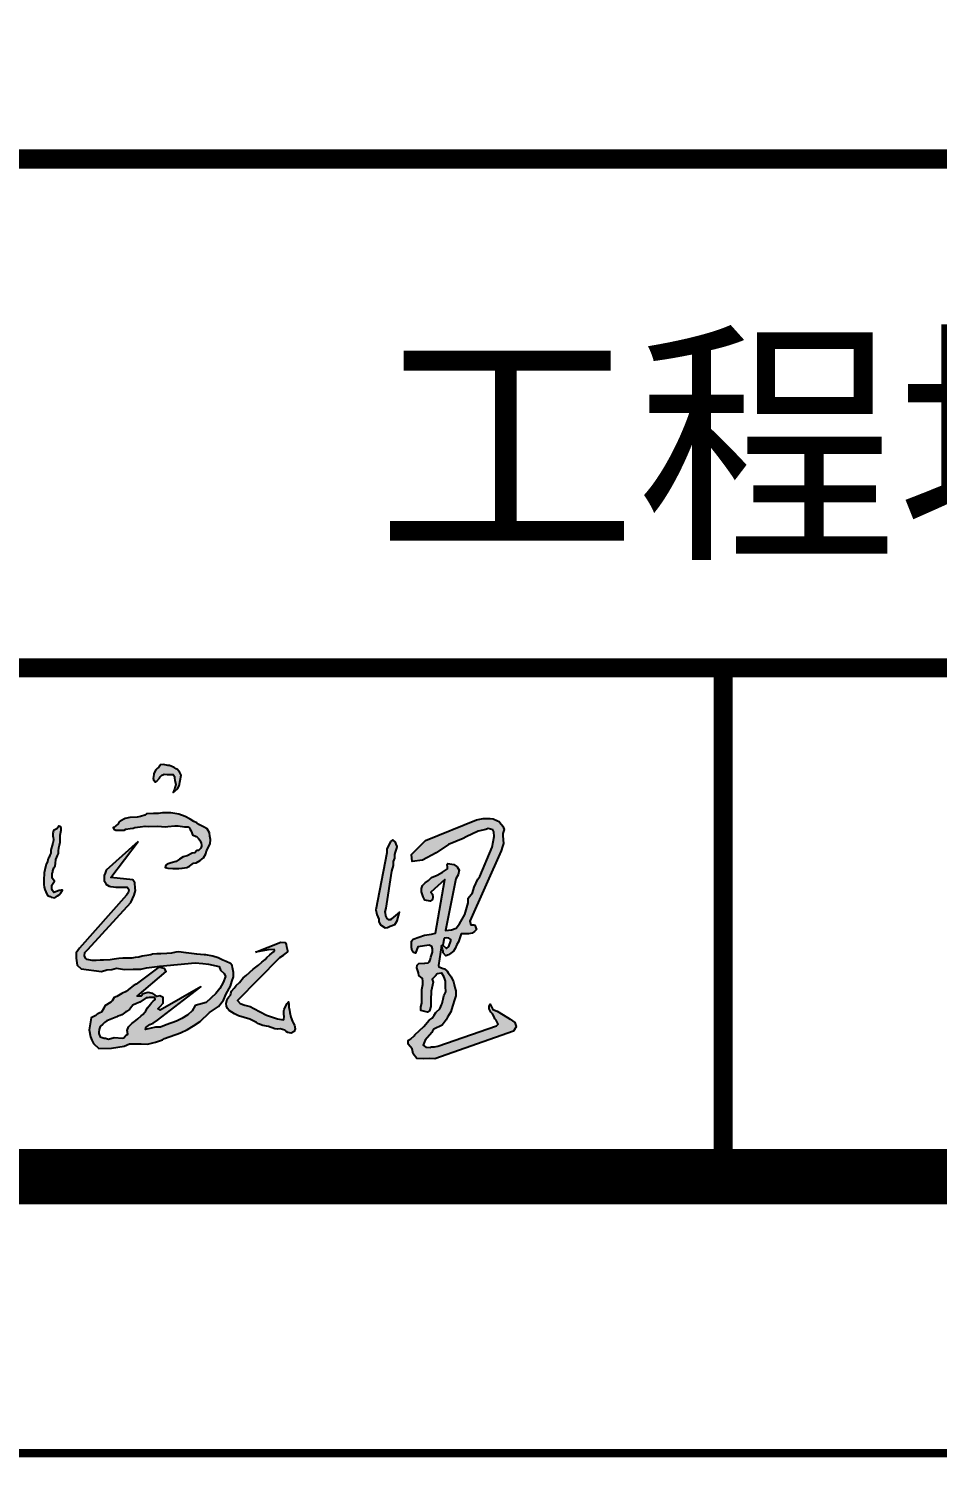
# Model space of a CAD drawing. Header units: millimetres. Extents: x -255 to 9196, y 129 to 426.
# Drawn here: x 9040.05 to 9056.47, y 129.26 to 155.08 of the extents above; entities that cross this region are included whole.
import ezdxf
from ezdxf.enums import TextEntityAlignment as Align

# ---------------------------------------------------------------- set-up
doc = ezdxf.new("R2010")
doc.units = ezdxf.units.MM
doc.layers.add('不打印', color=7, linetype='Continuous', plot=False)
doc.layers.add('地质-图框', color=7, linetype='Continuous')
doc.styles.get("Standard").update_dxf_attribs({"font": 'simfang_0.ttf', "height": 2.5})

msp = doc.modelspace()

# ---------------------------------------------------------------- hatches: boundary and pattern name
h = msp.add_hatch(color=256)
h.paths.add_polyline_path([(9042.74, 141.695), (9042.72, 141.71), (9042.682, 141.73), (9042.638, 141.751), (9042.597, 141.768), (9042.568, 141.768), (9042.489, 141.783), (9042.43, 141.78), (9042.419, 141.757), (9042.404, 141.736), (9042.375, 141.716), (9042.349, 141.687), (9042.325, 141.649), (9042.312, 141.62), (9042.316, 141.605), (9042.302, 141.535), (9042.31, 141.514), (9042.31, 141.505), (9042.319, 141.494), (9042.343, 141.464), (9042.359, 141.48), (9042.418, 141.541), (9042.428, 141.562), (9042.456, 141.59), (9042.477, 141.6), (9042.5, 141.609), (9042.557, 141.606), (9042.61, 141.606), (9042.665, 141.606), (9042.69, 141.568), (9042.69, 141.539), (9042.696, 141.503), (9042.711, 141.425), (9042.696, 141.366), (9042.686, 141.343), (9042.662, 141.278), (9042.744, 141.348), (9042.771, 141.4), (9042.808, 141.59), (9042.784, 141.643), (9042.761, 141.672)])
h.paths.add_polyline_path([(9042.969, 140.797), (9042.879, 140.848), (9042.764, 140.887), (9042.623, 140.912), (9042.551, 140.912), (9042.469, 140.91), (9042.4, 140.902), (9042.305, 140.899), (9042.184, 140.897), (9042.151, 140.871), (9042.074, 140.848), (9042.015, 140.833), (9041.879, 140.83), (9041.797, 140.812), (9041.707, 140.761), (9041.688, 140.747), (9041.67, 140.711), (9041.63, 140.675), (9041.601, 140.655), (9041.581, 140.646), (9041.589, 140.615), (9041.625, 140.602), (9041.779, 140.599), (9041.81, 140.62), (9041.884, 140.628), (9041.938, 140.635), (9041.971, 140.646), (9042.069, 140.658), (9042.158, 140.671), (9042.22, 140.666), (9042.377, 140.671), (9042.523, 140.661), (9042.569, 140.666), (9042.692, 140.677), (9042.756, 140.677), (9042.867, 140.658), (9042.938, 140.658), (9042.954, 140.646), (9042.967, 140.623), (9042.982, 140.592), (9043, 140.551), (9043.01, 140.515), (9043.078, 140.486), (9043.097, 140.474), (9043.123, 140.451), (9043.144, 140.42), (9043.167, 140.366), (9043.174, 140.33), (9043.174, 140.31), (9043.162, 140.274), (9043.12, 140.23), (9043.092, 140.23), (9043.054, 140.189), (9043.008, 140.184), (9042.915, 140.138), (9042.843, 140.115), (9042.777, 140.076), (9042.72, 140.033), (9042.628, 140.01), (9042.556, 139.983), (9042.532, 139.964), (9042.518, 139.923), (9042.566, 139.915), (9042.659, 139.905), (9042.764, 139.905), (9042.823, 139.915), (9042.908, 139.925), (9042.956, 139.948), (9043.033, 140), (9043.077, 140.007), (9043.149, 140.053), (9043.213, 140.1), (9043.251, 140.169), (9043.267, 140.225), (9043.333, 140.351), (9043.336, 140.428), (9043.328, 140.489), (9043.318, 140.548), (9043.277, 140.625), (9043.21, 140.658), (9043.174, 140.676), (9043.126, 140.699), (9043.09, 140.73), (9043.038, 140.758)])
h.paths.add_polyline_path([(9040.593, 140.22), (9040.595, 140.281), (9040.609, 140.326), (9040.62, 140.384), (9040.623, 140.433), (9040.623, 140.481), (9040.623, 140.511), (9040.634, 140.569), (9040.64, 140.597), (9040.637, 140.641), (9040.629, 140.66), (9040.617, 140.663), (9040.598, 140.669), (9040.59, 140.669), (9040.584, 140.652), (9040.558, 140.62), (9040.501, 140.591), (9040.493, 140.566), (9040.49, 140.547), (9040.49, 140.519), (9040.49, 140.494), (9040.493, 140.469), (9040.498, 140.428), (9040.493, 140.386), (9040.49, 140.367), (9040.476, 140.32), (9040.457, 140.259), (9040.451, 140.231), (9040.451, 140.196), (9040.451, 140.184), (9040.437, 140.146), (9040.421, 140.11), (9040.413, 140.096), (9040.396, 140.071), (9040.393, 140.024), (9040.371, 139.982), (9040.363, 139.96), (9040.343, 139.883), (9040.335, 139.827), (9040.332, 139.791), (9040.329, 139.733), (9040.329, 139.65), (9040.329, 139.62), (9040.332, 139.567), (9040.343, 139.529), (9040.36, 139.487), (9040.39, 139.421), (9040.44, 139.399), (9040.46, 139.387), (9040.523, 139.374), (9040.576, 139.412), (9040.601, 139.432), (9040.631, 139.465), (9040.664, 139.514), (9040.637, 139.515), (9040.601, 139.506), (9040.504, 139.473), (9040.482, 139.509), (9040.473, 139.54), (9040.471, 139.573), (9040.473, 139.606), (9040.518, 139.678), (9040.479, 139.731), (9040.479, 139.756), (9040.479, 139.816), (9040.479, 139.83), (9040.487, 139.844), (9040.49, 139.866), (9040.509, 139.919), (9040.529, 139.955), (9040.54, 139.999), (9040.545, 140.068), (9040.559, 140.112), (9040.573, 140.14), (9040.59, 140.176)])
h.paths.add_polyline_path([(9042.032, 140.392), (9041.451, 139.874), (9041.434, 139.82), (9041.419, 139.78), (9041.414, 139.734), (9041.419, 139.683), (9041.439, 139.652), (9041.448, 139.626), (9041.476, 139.603), (9041.505, 139.589), (9041.528, 139.583), (9041.585, 139.578), (9041.63, 139.569), (9041.65, 139.569), (9041.707, 139.569), (9041.773, 139.572), (9041.818, 139.572), (9041.83, 139.572), (9041.855, 139.538), (9041.861, 139.515), (9041.847, 139.467), (9041.821, 139.427), (9040.969, 138.467), (9040.911, 138.382), (9040.911, 138.288), (9040.929, 138.157), (9040.998, 138.093), (9041.369, 138.045), (9041.464, 138.075), (9041.555, 138.081), (9041.638, 138.106), (9041.784, 138.081), (9041.943, 138.087), (9042.077, 138.087), (9042.181, 138.112), (9042.42, 138.142), (9043.062, 138.2), (9043.202, 138.191), (9043.303, 138.179), (9043.493, 138.138), (9043.517, 138.071), (9043.585, 138.009), (9043.609, 137.954), (9043.566, 137.844), (9043.505, 137.74), (9043.432, 137.648), (9043.259, 137.487), (9043.06, 137.432), (9043.006, 137.336), (9042.928, 137.264), (9042.819, 137.197), (9042.723, 137.149), (9042.536, 137.083), (9042.433, 137.041), (9042.343, 137.041), (9042.24, 137.016), (9042.186, 137.004), (9042.162, 136.998), (9042.168, 137.035), (9042.24, 137.089), (9042.3, 137.113), (9042.379, 137.167), (9043.163, 137.77), (9042.427, 137.348), (9042.385, 137.372), (9042.427, 137.414), (9042.481, 137.475), (9042.481, 137.553), (9042.481, 137.577), (9042.421, 137.607), (9042.367, 137.595), (9042.331, 137.625), (9042.294, 137.649), (9042.21, 137.667), (9042.12, 137.643), (9042.083, 137.601), (9042.011, 137.601), (9042.536, 138.047), (9042.505, 138.101), (9042.499, 138.101), (9042.403, 138.125), (9041.993, 137.818), (9041.939, 137.788), (9041.884, 137.746), (9041.812, 137.685), (9041.734, 137.649), (9041.643, 137.595), (9041.595, 137.577), (9041.559, 137.517), (9041.535, 137.493), (9041.426, 137.426), (9041.408, 137.384), (9041.366, 137.312), (9041.336, 137.3), (9041.287, 137.276), (9041.263, 137.252), (9041.179, 137.209), (9041.143, 136.992), (9041.167, 136.866), (9041.191, 136.806), (9041.221, 136.745), (9041.317, 136.655), (9041.547, 136.661), (9041.776, 136.697), (9041.872, 136.739), (9042.083, 136.739), (9042.198, 136.733), (9042.343, 136.769), (9042.469, 136.812), (9042.505, 136.836), (9042.795, 136.938), (9042.922, 136.998), (9043.03, 137.065), (9043.151, 137.143), (9043.32, 137.306), (9043.482, 137.414), (9043.573, 137.529), (9043.621, 137.643), (9043.699, 137.782), (9043.724, 137.867), (9043.755, 137.946), (9043.753, 138.03), (9043.736, 138.117), (9043.728, 138.153), (9043.697, 138.192), (9043.62, 138.229), (9043.56, 138.248), (9043.477, 138.291), (9043.382, 138.324), (9043.254, 138.347), (9043.221, 138.349), (9043.092, 138.358), (9042.895, 138.384), (9042.759, 138.403), (9042.711, 138.393), (9042.632, 138.374), (9042.549, 138.372), (9042.44, 138.364), (9042.365, 138.366), (9042.288, 138.358), (9042.262, 138.345), (9042.185, 138.335), (9042.102, 138.32), (9042.044, 138.306), (9041.974, 138.297), (9041.914, 138.285), (9041.835, 138.289), (9041.754, 138.285), (9041.682, 138.279), (9041.597, 138.271), (9041.524, 138.254), (9041.404, 138.252), (9041.344, 138.25), (9041.273, 138.242), (9041.201, 138.244), (9041.108, 138.264), (9041.077, 138.285), (9041.058, 138.329), (9041.066, 138.389), (9041.124, 138.44), (9041.899, 139.291), (9041.96, 139.426), (9041.985, 139.509), (9041.977, 139.55), (9041.969, 139.65), (9041.935, 139.7), (9041.536, 139.743)])
h.paths.add_polyline_path([(9042.176, 137.567), (9042.207, 137.572), (9042.228, 137.574), (9042.318, 137.577), (9042.329, 137.569), (9042.336, 137.538), (9042.303, 137.507), (9042.272, 137.482), (9042.251, 137.456), (9042.202, 137.389), (9042.169, 137.335), (9042.158, 137.319), (9042.112, 137.271), (9042.086, 137.242), (9042.024, 137.193), (9041.991, 137.16), (9041.965, 137.144), (9041.919, 137.108), (9041.906, 137.095), (9041.867, 137.057), (9041.854, 137.044), (9041.834, 136.982), (9041.844, 136.912), (9041.813, 136.894), (9041.798, 136.879), (9041.769, 136.846), (9041.749, 136.838), (9041.594, 136.853), (9041.496, 136.825), (9041.439, 136.838), (9041.414, 136.838), (9041.347, 136.864), (9041.336, 136.879), (9041.318, 136.923), (9041.318, 136.951), (9041.323, 136.995), (9041.344, 137.049), (9041.39, 137.093), (9041.421, 137.126), (9041.465, 137.155), (9041.555, 137.188), (9041.646, 137.224), (9041.661, 137.237), (9041.705, 137.252), (9041.738, 137.26), (9041.808, 137.317), (9041.818, 137.325), (9041.875, 137.361), (9041.916, 137.41), (9041.937, 137.44), (9042.001, 137.469), (9042.058, 137.492)], flags=16)
h.paths.add_polyline_path([(9044.585, 138.293), (9044.649, 138.334), (9044.656, 138.349), (9044.726, 138.401), (9044.726, 138.425), (9044.711, 138.498), (9044.703, 138.534), (9044.692, 138.562), (9044.686, 138.57), (9044.609, 138.577), (9044.152, 138.392), (9044.378, 138.437), (9044.489, 138.442), (9044.494, 138.423), (9044.473, 138.4), (9044.412, 138.347), (9044.357, 138.297), (9044.328, 138.263), (9044.265, 138.213), (9044.202, 138.16), (9044.107, 138.089), (9043.98, 137.971), (9043.928, 137.928), (9043.859, 137.849), (9043.804, 137.794), (9043.764, 137.742), (9043.719, 137.689), (9043.706, 137.647), (9043.698, 137.62), (9043.667, 137.586), (9043.64, 137.547), (9043.622, 137.468), (9043.625, 137.42), (9043.643, 137.378), (9043.677, 137.339), (9043.769, 137.278), (9043.843, 137.244), (9044.049, 137.186), (9044.167, 137.123), (9044.204, 137.102), (9044.283, 137.068), (9044.383, 137.049), (9044.497, 137.012), (9044.547, 137.004), (9044.597, 137.01), (9044.681, 136.983), (9044.707, 136.962), (9044.734, 136.944), (9044.794, 136.933), (9044.85, 136.96), (9044.865, 137.01), (9044.855, 137.078), (9044.834, 137.115), (9044.821, 137.141), (9044.792, 137.22), (9044.773, 137.304), (9044.763, 137.349), (9044.755, 137.402), (9044.755, 137.452), (9044.747, 137.497), (9044.721, 137.465), (9044.699, 137.426), (9044.668, 137.357), (9044.665, 137.336), (9044.665, 137.307), (9044.665, 137.26), (9044.668, 137.236), (9044.665, 137.176), (9044.655, 137.174), (9044.548, 137.19), (9044.348, 137.259), (9044.118, 137.374), (9044.057, 137.412), (9043.957, 137.435), (9043.873, 137.466), (9043.827, 137.519)])
h.paths.add_polyline_path([(9046.615, 139.861), (9046.645, 139.962), (9046.645, 140.034), (9046.666, 140.094), (9046.67, 140.128), (9046.67, 140.162), (9046.683, 140.2), (9046.695, 140.238), (9046.704, 140.272), (9046.708, 140.306), (9046.695, 140.348), (9046.679, 140.382), (9046.635, 140.424), (9046.589, 140.395), (9046.526, 140.255), (9046.526, 140.191), (9046.322, 139.157), (9046.343, 139.076), (9046.377, 138.992), (9046.377, 138.945), (9046.407, 138.89), (9046.496, 138.835), (9046.534, 138.839), (9046.585, 138.864), (9046.666, 138.894), (9046.712, 138.958), (9046.751, 139.119), (9046.606, 138.996), (9046.598, 138.979), (9046.56, 138.979), (9046.522, 139.008), (9046.509, 139.025), (9046.496, 139.123), (9046.509, 139.187)])
h.paths.add_polyline_path([(9047.635, 140.339), (9047.901, 140.447), (9047.959, 140.476), (9048.175, 140.584), (9048.312, 140.613), (9048.355, 140.627), (9048.441, 140.606), (9048.456, 140.57), (9048.463, 140.483), (9048.427, 140.289), (9048.204, 139.764), (9048.168, 139.713), (9048.103, 139.57), (9048.074, 139.469), (9047.995, 139.368), (9047.995, 139.289), (9047.959, 139.159), (9047.93, 139.073), (9047.837, 138.908), (9047.779, 138.828), (9047.693, 138.8), (9047.585, 138.785), (9047.768, 139.72), (9047.815, 139.79), (9047.829, 139.879), (9047.793, 139.936), (9047.736, 139.98), (9047.628, 139.994), (9047.613, 139.98), (9047.62, 139.928), (9047.621, 139.9), (9047.527, 139.843), (9047.433, 139.785), (9047.333, 139.742), (9047.275, 139.692), (9047.217, 139.649), (9047.167, 139.598), (9047.153, 139.548), (9047.153, 139.483), (9047.167, 139.433), (9047.181, 139.397), (9047.21, 139.332), (9047.304, 139.318), (9047.347, 139.347), (9047.354, 139.39), (9047.347, 139.44), (9047.318, 139.476), (9047.57, 139.706), (9047.401, 138.735), (9047.332, 138.722), (9047.204, 138.699), (9047.099, 138.667), (9046.999, 138.63), (9046.967, 138.594), (9046.967, 138.525), (9046.967, 138.48), (9046.98, 138.416), (9047.003, 138.388), (9047.04, 138.375), (9047.081, 138.493), (9047.287, 138.521), (9047.337, 138.498), (9047.351, 138.452), (9047.351, 138.397), (9047.319, 138.306), (9047.305, 138.251), (9047.291, 138.219), (9047.273, 138.201), (9047.213, 138.196), (9047.204, 138.196), (9047.104, 138.187), (9047.072, 138.16), (9047.063, 138.114), (9047.095, 138.023), (9047.104, 137.973), (9047.168, 137.918), (9047.177, 137.868), (9047.172, 137.808), (9047.154, 137.721), (9047.154, 137.658), (9047.154, 137.543), (9047.154, 137.475), (9047.14, 137.406), (9047.14, 137.338), (9047.259, 137.31), (9047.296, 137.333), (9047.319, 137.411), (9047.319, 137.525), (9047.323, 137.69), (9047.36, 137.854), (9047.341, 137.909), (9047.405, 137.968), (9047.433, 138.005), (9047.511, 138.018), (9047.52, 138.018), (9047.561, 137.941), (9047.584, 137.872), (9047.584, 137.84), (9047.584, 137.772), (9047.588, 137.676), (9047.556, 137.607), (9047.542, 137.543), (9047.529, 137.498), (9047.524, 137.466), (9047.511, 137.443), (9047.501, 137.411), (9047.483, 137.37), (9047.424, 137.315), (9047.41, 137.306), (9047.378, 137.256), (9047.341, 137.201), (9047.291, 137.164), (9047.191, 137.05), (9047.031, 136.9), (9047.017, 136.881), (9046.958, 136.831), (9046.916, 136.804), (9046.907, 136.79), (9046.907, 136.735), (9046.98, 136.648), (9046.999, 136.557), (9047.067, 136.475), (9047.195, 136.47), (9047.296, 136.475), (9047.392, 136.47), (9048.814, 136.968), (9048.843, 137.014), (9048.857, 137.034), (9048.863, 137.054), (9048.834, 137.122), (9048.754, 137.182), (9048.623, 137.265), (9048.517, 137.331), (9048.44, 137.359), (9048.391, 137.453), (9048.374, 137.411), (9048.374, 137.371), (9048.403, 137.313), (9048.431, 137.279), (9048.463, 137.225), (9048.474, 137.191), (9048.497, 137.168), (9048.534, 137.091), (9048.503, 137.062), (9047.445, 136.696), (9047.382, 136.685), (9047.331, 136.685), (9047.311, 136.673), (9047.231, 136.679), (9047.181, 136.712), (9047.214, 136.804), (9047.339, 136.945), (9047.347, 136.97), (9047.372, 137.003), (9047.522, 137.078), (9047.597, 137.17), (9047.621, 137.219), (9047.68, 137.319), (9047.713, 137.419), (9047.754, 137.55), (9047.769, 137.608), (9047.769, 137.697), (9047.754, 137.755), (9047.738, 137.813), (9047.727, 137.861), (9047.685, 137.951), (9047.674, 137.966), (9047.632, 138.019), (9047.611, 138.051), (9047.564, 138.093), (9047.542, 138.098), (9047.463, 138.13), (9047.458, 138.156), (9047.511, 138.518), (9047.522, 138.471), (9047.531, 138.443), (9047.541, 138.41), (9047.541, 138.382), (9047.592, 138.33), (9047.635, 138.344), (9047.654, 138.358), (9047.729, 138.41), (9047.757, 138.462), (9047.786, 138.533), (9047.819, 138.58), (9047.866, 138.726), (9048.002, 138.726), (9048.064, 138.74), (9048.106, 138.768), (9048.144, 138.806), (9048.111, 138.881), (9048.097, 138.89), (9048.04, 138.886), (9048.021, 138.952), (9048.591, 140.228), (9048.615, 140.303), (9048.629, 140.359), (9048.621, 140.499), (9048.621, 140.536), (9048.641, 140.613), (9048.618, 140.673), (9048.567, 140.736), (9048.554, 140.753), (9048.524, 140.767), (9048.443, 140.803), (9048.393, 140.807), (9048.262, 140.807), (9048.141, 140.787), (9047.222, 140.411), (9046.971, 140.16), (9046.982, 140.034), (9047.167, 140.059), (9047.412, 140.188)])
h.paths.add_polyline_path([(9047.561, 138.65), (9047.606, 138.654), (9047.641, 138.65), (9047.677, 138.623), (9047.677, 138.601), (9047.646, 138.498), (9047.601, 138.463), (9047.537, 138.523)], flags=16)

# ---------------------------------------------------------------- linework, layer by layer
at = {"const_width": 0.345}
for points in [[(9006.631, 171.112), (9190.49, 171.112), (9190.49, 134.34), (9006.631, 134.34), (9006.631, 171.112)], [(9006.631, 171.112), (9190.49, 171.112), (9190.49, 134.34), (9006.631, 134.34), (9006.631, 171.112)], [(9006.631, 152.726), (9190.49, 152.726)], [(9006.631, 143.533), (9190.49, 143.533)], [(9029.613, 143.533), (9190.49, 143.533)], [(9052.601, 143.533), (9052.601, 134.34)]]:
    msp.add_lwpolyline(points, dxfattribs=at)
for points in [[(9042.359, 141.48), (9042.418, 141.541), (9042.428, 141.562), (9042.456, 141.59), (9042.477, 141.6), (9042.5, 141.609), (9042.557, 141.606), (9042.61, 141.606), (9042.665, 141.606), (9042.69, 141.568), (9042.69, 141.539), (9042.696, 141.503), (9042.711, 141.425), (9042.696, 141.366), (9042.686, 141.343), (9042.662, 141.278), (9042.744, 141.348), (9042.771, 141.4), (9042.808, 141.59), (9042.784, 141.643), (9042.761, 141.672), (9042.74, 141.695), (9042.72, 141.71), (9042.682, 141.73), (9042.638, 141.751), (9042.597, 141.768), (9042.568, 141.768), (9042.489, 141.783), (9042.43, 141.78), (9042.419, 141.757), (9042.404, 141.736), (9042.375, 141.716), (9042.349, 141.687), (9042.325, 141.649), (9042.312, 141.62), (9042.316, 141.605), (9042.302, 141.535), (9042.31, 141.514), (9042.31, 141.505), (9042.319, 141.494), (9042.343, 141.464), (9042.359, 141.48)], [(9041.625, 140.602), (9041.779, 140.599), (9041.81, 140.62), (9041.884, 140.628), (9041.938, 140.635), (9041.971, 140.646), (9042.069, 140.658), (9042.158, 140.671), (9042.22, 140.666), (9042.377, 140.671), (9042.523, 140.661), (9042.569, 140.666), (9042.692, 140.677), (9042.756, 140.677), (9042.867, 140.658), (9042.938, 140.658), (9042.954, 140.646), (9042.967, 140.623), (9042.982, 140.592), (9043, 140.551), (9043.01, 140.515), (9043.078, 140.486), (9043.097, 140.474), (9043.123, 140.451), (9043.144, 140.42), (9043.167, 140.366), (9043.174, 140.33), (9043.174, 140.31), (9043.162, 140.274), (9043.12, 140.23), (9043.092, 140.23), (9043.054, 140.189), (9043.008, 140.184), (9042.915, 140.138), (9042.843, 140.115), (9042.777, 140.076), (9042.72, 140.033), (9042.628, 140.01), (9042.556, 139.983), (9042.532, 139.964), (9042.518, 139.923), (9042.566, 139.915), (9042.659, 139.905), (9042.764, 139.905), (9042.823, 139.915), (9042.908, 139.925), (9042.956, 139.948), (9043.033, 140), (9043.077, 140.007), (9043.149, 140.053), (9043.213, 140.1), (9043.251, 140.169), (9043.267, 140.225), (9043.333, 140.351), (9043.336, 140.428), (9043.328, 140.489), (9043.318, 140.548), (9043.277, 140.625), (9043.21, 140.658), (9043.174, 140.676), (9043.126, 140.699), (9043.09, 140.73), (9043.038, 140.758), (9042.969, 140.797), (9042.879, 140.848), (9042.764, 140.887), (9042.623, 140.912), (9042.551, 140.912), (9042.469, 140.91), (9042.4, 140.902), (9042.305, 140.899), (9042.184, 140.897), (9042.151, 140.871), (9042.074, 140.848), (9042.015, 140.833), (9041.879, 140.83), (9041.797, 140.812), (9041.707, 140.761), (9041.688, 140.747), (9041.67, 140.711), (9041.63, 140.675), (9041.601, 140.655), (9041.581, 140.646), (9041.589, 140.615), (9041.625, 140.602)], [(9046.971, 140.16), (9047.222, 140.411), (9048.141, 140.787), (9048.262, 140.807), (9048.393, 140.807), (9048.443, 140.803), (9048.524, 140.767), (9048.554, 140.753), (9048.567, 140.736), (9048.618, 140.673), (9048.641, 140.613), (9048.621, 140.536), (9048.621, 140.499), (9048.629, 140.359), (9048.615, 140.303), (9048.591, 140.228), (9048.021, 138.952), (9048.04, 138.886), (9048.097, 138.89), (9048.111, 138.881), (9048.144, 138.806), (9048.106, 138.768), (9048.064, 138.74), (9048.002, 138.726), (9047.866, 138.726), (9047.819, 138.58), (9047.786, 138.533), (9047.757, 138.462), (9047.729, 138.41), (9047.654, 138.358), (9047.635, 138.344), (9047.592, 138.33), (9047.541, 138.382), (9047.541, 138.41), (9047.531, 138.443), (9047.522, 138.471), (9047.512, 138.514), (9047.511, 138.515), (9047.458, 138.156), (9047.463, 138.13), (9047.542, 138.098), (9047.564, 138.093), (9047.611, 138.051), (9047.632, 138.019), (9047.674, 137.966), (9047.685, 137.951), (9047.727, 137.861), (9047.738, 137.813), (9047.754, 137.755), (9047.769, 137.697), (9047.769, 137.608), (9047.754, 137.55), (9047.713, 137.419), (9047.68, 137.319), (9047.621, 137.219), (9047.597, 137.17), (9047.522, 137.078), (9047.372, 137.003), (9047.347, 136.97), (9047.339, 136.945), (9047.214, 136.804), (9047.181, 136.712), (9047.231, 136.679), (9047.311, 136.673), (9047.331, 136.685), (9047.382, 136.685), (9047.445, 136.696), (9048.503, 137.062), (9048.534, 137.091), (9048.497, 137.168), (9048.474, 137.191), (9048.463, 137.225), (9048.431, 137.279), (9048.403, 137.313), (9048.374, 137.371), (9048.374, 137.411), (9048.391, 137.453), (9048.44, 137.359), (9048.517, 137.331), (9048.623, 137.265), (9048.754, 137.182), (9048.834, 137.122), (9048.863, 137.054), (9048.857, 137.034), (9048.843, 137.014), (9048.814, 136.968), (9047.392, 136.47), (9047.296, 136.475), (9047.195, 136.47), (9047.067, 136.475), (9046.999, 136.557), (9046.98, 136.648), (9046.907, 136.735), (9046.907, 136.79), (9046.916, 136.804), (9046.958, 136.831), (9047.017, 136.881), (9047.031, 136.9), (9047.191, 137.05), (9047.291, 137.164), (9047.341, 137.201), (9047.378, 137.256), (9047.41, 137.306), (9047.424, 137.315), (9047.483, 137.37), (9047.501, 137.411), (9047.511, 137.443), (9047.524, 137.466), (9047.529, 137.498), (9047.542, 137.543), (9047.556, 137.607), (9047.588, 137.676), (9047.584, 137.772), (9047.584, 137.84), (9047.584, 137.872), (9047.561, 137.941), (9047.52, 138.018), (9047.511, 138.018), (9047.433, 138.005), (9047.405, 137.968), (9047.341, 137.909), (9047.36, 137.854), (9047.323, 137.69), (9047.319, 137.525), (9047.319, 137.411), (9047.296, 137.333), (9047.259, 137.31), (9047.14, 137.338), (9047.14, 137.406), (9047.154, 137.475), (9047.154, 137.543), (9047.154, 137.658), (9047.154, 137.721), (9047.172, 137.808), (9047.177, 137.868), (9047.168, 137.918), (9047.104, 137.973), (9047.095, 138.023), (9047.063, 138.114), (9047.072, 138.16), (9047.104, 138.187), (9047.204, 138.196), (9047.213, 138.196), (9047.273, 138.201), (9047.291, 138.219), (9047.305, 138.251), (9047.319, 138.306), (9047.351, 138.397), (9047.351, 138.452), (9047.337, 138.498), (9047.287, 138.521), (9047.081, 138.493), (9047.04, 138.375), (9047.003, 138.388), (9046.98, 138.416), (9046.967, 138.48), (9046.967, 138.525), (9046.967, 138.594), (9046.999, 138.63), (9047.099, 138.667), (9047.204, 138.699), (9047.332, 138.722), (9047.401, 138.735), (9047.57, 139.706), (9047.318, 139.476), (9047.347, 139.44), (9047.354, 139.39), (9047.347, 139.347), (9047.304, 139.318), (9047.21, 139.332), (9047.181, 139.397), (9047.167, 139.433), (9047.153, 139.483), (9047.153, 139.548), (9047.167, 139.598), (9047.217, 139.649), (9047.275, 139.692), (9047.333, 139.742), (9047.433, 139.785), (9047.527, 139.843), (9047.621, 139.9), (9047.62, 139.928), (9047.613, 139.98), (9047.628, 139.994), (9047.736, 139.98), (9047.793, 139.936), (9047.829, 139.879), (9047.815, 139.79), (9047.768, 139.72), (9047.585, 138.785), (9047.693, 138.8), (9047.779, 138.828), (9047.837, 138.908), (9047.93, 139.073), (9047.959, 139.159), (9047.995, 139.289), (9047.995, 139.368), (9048.074, 139.469), (9048.103, 139.57), (9048.168, 139.713), (9048.204, 139.764), (9048.427, 140.289), (9048.463, 140.483), (9048.456, 140.57), (9048.441, 140.606), (9048.355, 140.627), (9048.312, 140.613), (9048.175, 140.584), (9047.959, 140.476), (9047.901, 140.447), (9047.635, 140.339), (9047.412, 140.188), (9047.167, 140.059), (9046.982, 140.034), (9046.971, 140.16)], [(9040.552, 140.617), (9040.501, 140.591), (9040.493, 140.566), (9040.49, 140.547), (9040.49, 140.519), (9040.49, 140.494), (9040.493, 140.469), (9040.498, 140.428), (9040.493, 140.386), (9040.49, 140.367), (9040.476, 140.32), (9040.457, 140.259), (9040.451, 140.231), (9040.451, 140.196), (9040.451, 140.184), (9040.437, 140.146), (9040.421, 140.11), (9040.413, 140.096), (9040.396, 140.071), (9040.393, 140.024), (9040.371, 139.982), (9040.363, 139.96), (9040.343, 139.883), (9040.335, 139.827), (9040.332, 139.791), (9040.329, 139.733), (9040.329, 139.65), (9040.329, 139.62), (9040.332, 139.567), (9040.343, 139.529), (9040.36, 139.487), (9040.39, 139.421), (9040.44, 139.399), (9040.46, 139.387), (9040.523, 139.374), (9040.576, 139.412), (9040.601, 139.432), (9040.631, 139.465), (9040.664, 139.514), (9040.637, 139.515), (9040.601, 139.506), (9040.504, 139.473), (9040.482, 139.509), (9040.473, 139.54), (9040.471, 139.573), (9040.473, 139.606), (9040.518, 139.678), (9040.479, 139.731), (9040.479, 139.756), (9040.479, 139.816), (9040.479, 139.83), (9040.487, 139.844), (9040.49, 139.866), (9040.509, 139.919), (9040.529, 139.955), (9040.54, 139.999), (9040.545, 140.068), (9040.559, 140.112), (9040.573, 140.14), (9040.59, 140.176), (9040.593, 140.22), (9040.595, 140.281), (9040.609, 140.326), (9040.62, 140.384), (9040.623, 140.433), (9040.623, 140.481), (9040.623, 140.511), (9040.634, 140.569), (9040.64, 140.597), (9040.637, 140.641), (9040.629, 140.66), (9040.617, 140.663), (9040.598, 140.669), (9040.59, 140.669), (9040.584, 140.652), (9040.559, 140.622), (9040.552, 140.617)], [(9042.032, 140.392), (9041.451, 139.874), (9041.434, 139.82), (9041.419, 139.78), (9041.414, 139.734), (9041.419, 139.683), (9041.439, 139.652), (9041.448, 139.626), (9041.476, 139.603), (9041.505, 139.589), (9041.528, 139.583), (9041.585, 139.578), (9041.63, 139.569), (9041.65, 139.569), (9041.707, 139.569), (9041.773, 139.572), (9041.818, 139.572), (9041.83, 139.572), (9041.855, 139.538), (9041.861, 139.515), (9041.847, 139.467), (9041.821, 139.427), (9040.969, 138.467), (9040.911, 138.382), (9040.911, 138.288), (9040.929, 138.157), (9040.998, 138.093), (9041.369, 138.045), (9041.464, 138.075), (9041.555, 138.081), (9041.638, 138.106), (9041.784, 138.081), (9041.943, 138.087), (9042.077, 138.087), (9042.181, 138.112), (9042.42, 138.142), (9043.062, 138.2), (9043.202, 138.191), (9043.303, 138.179), (9043.493, 138.138), (9043.517, 138.071), (9043.585, 138.009), (9043.609, 137.954), (9043.566, 137.844), (9043.505, 137.74), (9043.432, 137.648), (9043.259, 137.487), (9043.06, 137.432), (9043.006, 137.336), (9042.928, 137.264), (9042.819, 137.197), (9042.723, 137.149), (9042.536, 137.083), (9042.433, 137.041), (9042.343, 137.041), (9042.24, 137.016), (9042.186, 137.004), (9042.162, 136.998), (9042.168, 137.035), (9042.24, 137.089), (9042.3, 137.113), (9042.379, 137.167), (9043.163, 137.77), (9042.427, 137.348), (9042.385, 137.372), (9042.427, 137.414), (9042.481, 137.475), (9042.481, 137.553), (9042.481, 137.577), (9042.421, 137.607), (9042.367, 137.595), (9042.331, 137.625), (9042.294, 137.649), (9042.21, 137.667), (9042.12, 137.643), (9042.083, 137.601), (9042.011, 137.601), (9042.536, 138.047), (9042.505, 138.101), (9042.499, 138.101), (9042.403, 138.125), (9041.993, 137.818), (9041.939, 137.788), (9041.884, 137.746), (9041.812, 137.685), (9041.734, 137.649), (9041.643, 137.595), (9041.595, 137.577), (9041.559, 137.517), (9041.535, 137.493), (9041.426, 137.426), (9041.408, 137.384), (9041.366, 137.312), (9041.336, 137.3), (9041.287, 137.276), (9041.263, 137.252), (9041.179, 137.209), (9041.143, 136.992), (9041.167, 136.866), (9041.191, 136.806), (9041.221, 136.745), (9041.317, 136.655), (9041.547, 136.661), (9041.776, 136.697), (9041.872, 136.739), (9042.083, 136.739), (9042.198, 136.733), (9042.343, 136.769), (9042.469, 136.812), (9042.505, 136.836), (9042.795, 136.938), (9042.922, 136.998), (9043.03, 137.065), (9043.151, 137.143), (9043.32, 137.306), (9043.482, 137.414), (9043.573, 137.529), (9043.621, 137.643), (9043.699, 137.782), (9043.724, 137.867), (9043.755, 137.946), (9043.753, 138.03), (9043.736, 138.117), (9043.728, 138.153), (9043.697, 138.192), (9043.62, 138.229), (9043.56, 138.248), (9043.477, 138.291), (9043.382, 138.324), (9043.254, 138.347), (9043.221, 138.349), (9043.092, 138.358), (9042.895, 138.384), (9042.759, 138.403), (9042.711, 138.393), (9042.632, 138.374), (9042.549, 138.372), (9042.44, 138.364), (9042.365, 138.366), (9042.288, 138.358), (9042.262, 138.345), (9042.185, 138.335), (9042.102, 138.32), (9042.044, 138.306), (9041.974, 138.297), (9041.914, 138.285), (9041.835, 138.289), (9041.754, 138.285), (9041.682, 138.279), (9041.597, 138.271), (9041.524, 138.254), (9041.404, 138.252), (9041.344, 138.25), (9041.273, 138.242), (9041.201, 138.244), (9041.108, 138.264), (9041.077, 138.285), (9041.058, 138.329), (9041.066, 138.389), (9041.124, 138.44), (9041.899, 139.291), (9041.96, 139.426), (9041.985, 139.509), (9041.977, 139.55), (9041.969, 139.65), (9041.935, 139.7), (9041.536, 139.743), (9042.032, 140.392)], [(9046.589, 140.395), (9046.526, 140.255), (9046.526, 140.191), (9046.322, 139.157), (9046.343, 139.076), (9046.377, 138.992), (9046.377, 138.945), (9046.407, 138.89), (9046.496, 138.835), (9046.534, 138.839), (9046.585, 138.864), (9046.585, 138.864), (9046.666, 138.894), (9046.712, 138.958), (9046.751, 139.119), (9046.606, 138.996), (9046.598, 138.979), (9046.56, 138.979), (9046.522, 139.008), (9046.509, 139.025), (9046.496, 139.123), (9046.509, 139.187), (9046.615, 139.861), (9046.645, 139.962), (9046.645, 140.034), (9046.666, 140.094), (9046.67, 140.128), (9046.67, 140.162), (9046.683, 140.2), (9046.695, 140.238), (9046.704, 140.272), (9046.708, 140.306), (9046.695, 140.348), (9046.679, 140.382), (9046.635, 140.424), (9046.635, 140.424), (9046.589, 140.395)], [(9047.561, 138.65), (9047.537, 138.523), (9047.601, 138.463), (9047.646, 138.498), (9047.677, 138.601), (9047.677, 138.623), (9047.641, 138.65), (9047.606, 138.654), (9047.561, 138.65)], [(9044.152, 138.392), (9044.609, 138.577), (9044.686, 138.57), (9044.692, 138.562), (9044.703, 138.534), (9044.711, 138.498), (9044.726, 138.425), (9044.726, 138.401), (9044.656, 138.349), (9044.649, 138.334), (9044.585, 138.293), (9043.827, 137.519), (9043.873, 137.466), (9043.957, 137.435), (9044.057, 137.412), (9044.118, 137.374), (9044.348, 137.259), (9044.548, 137.19), (9044.655, 137.174), (9044.665, 137.176), (9044.668, 137.236), (9044.665, 137.26), (9044.665, 137.307), (9044.665, 137.336), (9044.668, 137.357), (9044.699, 137.426), (9044.721, 137.465), (9044.747, 137.497), (9044.755, 137.452), (9044.755, 137.402), (9044.763, 137.349), (9044.773, 137.304), (9044.792, 137.22), (9044.821, 137.141), (9044.834, 137.115), (9044.855, 137.078), (9044.865, 137.01), (9044.85, 136.96), (9044.794, 136.933), (9044.734, 136.944), (9044.707, 136.962), (9044.681, 136.983), (9044.597, 137.01), (9044.547, 137.004), (9044.497, 137.012), (9044.383, 137.049), (9044.283, 137.068), (9044.204, 137.102), (9044.167, 137.123), (9044.049, 137.186), (9043.843, 137.244), (9043.769, 137.278), (9043.677, 137.339), (9043.643, 137.378), (9043.625, 137.42), (9043.622, 137.468), (9043.64, 137.547), (9043.667, 137.586), (9043.698, 137.62), (9043.706, 137.647), (9043.719, 137.689), (9043.764, 137.742), (9043.804, 137.794), (9043.859, 137.849), (9043.928, 137.928), (9043.98, 137.971), (9044.107, 138.089), (9044.202, 138.16), (9044.265, 138.213), (9044.328, 138.263), (9044.357, 138.297), (9044.412, 138.347), (9044.473, 138.4), (9044.494, 138.423), (9044.489, 138.442), (9044.378, 138.437), (9044.152, 138.392)], [(9042.176, 137.567), (9042.058, 137.492), (9042.001, 137.469), (9041.937, 137.44), (9041.916, 137.41), (9041.875, 137.361), (9041.818, 137.325), (9041.808, 137.317), (9041.738, 137.26), (9041.705, 137.252), (9041.661, 137.237), (9041.646, 137.224), (9041.555, 137.188), (9041.465, 137.155), (9041.421, 137.126), (9041.39, 137.093), (9041.344, 137.049), (9041.323, 136.995), (9041.318, 136.951), (9041.318, 136.923), (9041.336, 136.879), (9041.347, 136.864), (9041.414, 136.838), (9041.439, 136.838), (9041.496, 136.825), (9041.594, 136.853), (9041.749, 136.838), (9041.769, 136.846), (9041.798, 136.879), (9041.813, 136.894), (9041.844, 136.912), (9041.834, 136.982), (9041.854, 137.044), (9041.867, 137.057), (9041.906, 137.095), (9041.919, 137.108), (9041.965, 137.144), (9041.991, 137.16), (9042.024, 137.193), (9042.086, 137.242), (9042.112, 137.271), (9042.158, 137.319), (9042.169, 137.335), (9042.202, 137.389), (9042.251, 137.456), (9042.272, 137.482), (9042.303, 137.507), (9042.336, 137.538), (9042.329, 137.569), (9042.318, 137.577), (9042.228, 137.574), (9042.207, 137.572), (9042.176, 137.567)]]:
    msp.add_lwpolyline(points)
at = {"layer": '不打印', "linetype": 'Continuous', "const_width": 0.15}
msp.add_lwpolyline([(8775.49, 129.34), (9195.49, 129.34), (9195.49, 426.34), (8775.49, 426.34), (8775.49, 129.34)], dxfattribs=at)
at = {"layer": '地质-图框', "linetype": 'Continuous', "const_width": 1}
msp.add_lwpolyline([(8780.49, 134.34), (9190.49, 134.34), (9190.49, 421.34), (8780.49, 421.34), (8780.49, 134.34), (9190.49, 134.34)], dxfattribs=at)

# ---------------------------------------------------------------- texts
msp.add_text('工程地质剖面图', height=3.4474).set_placement((9062.794, 145.845), align=Align.CENTER)

doc.saveas('drawing.dxf')
